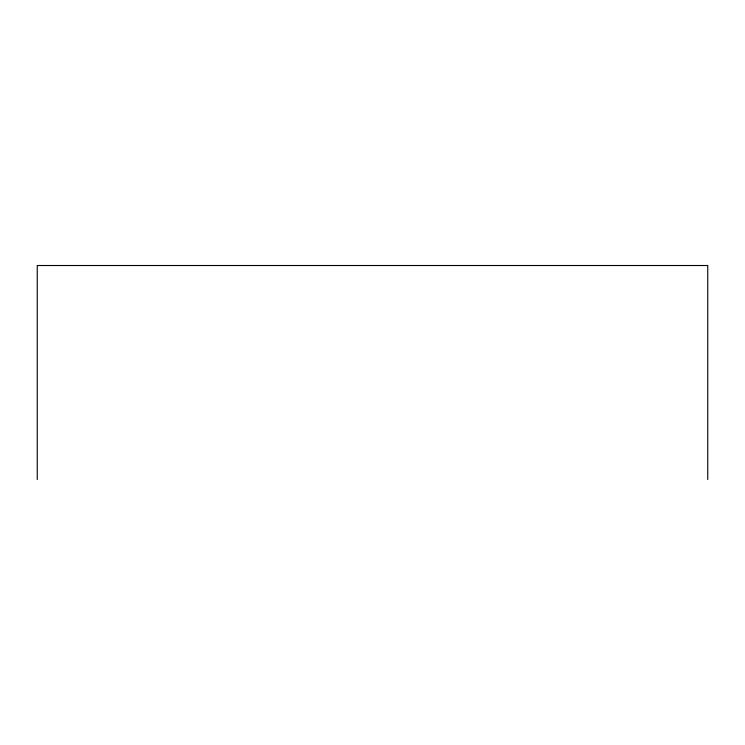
<?xml version="1.0" encoding="UTF-8"?>
<svg xmlns="http://www.w3.org/2000/svg" width="745" height="745" viewBox="0 0 745 745"><rect width="100%" height="100%" fill="white"/><g stroke="black" fill="none" stroke-linecap="round" stroke-linejoin="round"><path stroke-width="1.12" d="M707.75 479.482L707.75 265.518L37.25 265.518L37.25 479.482"/></g></svg>
